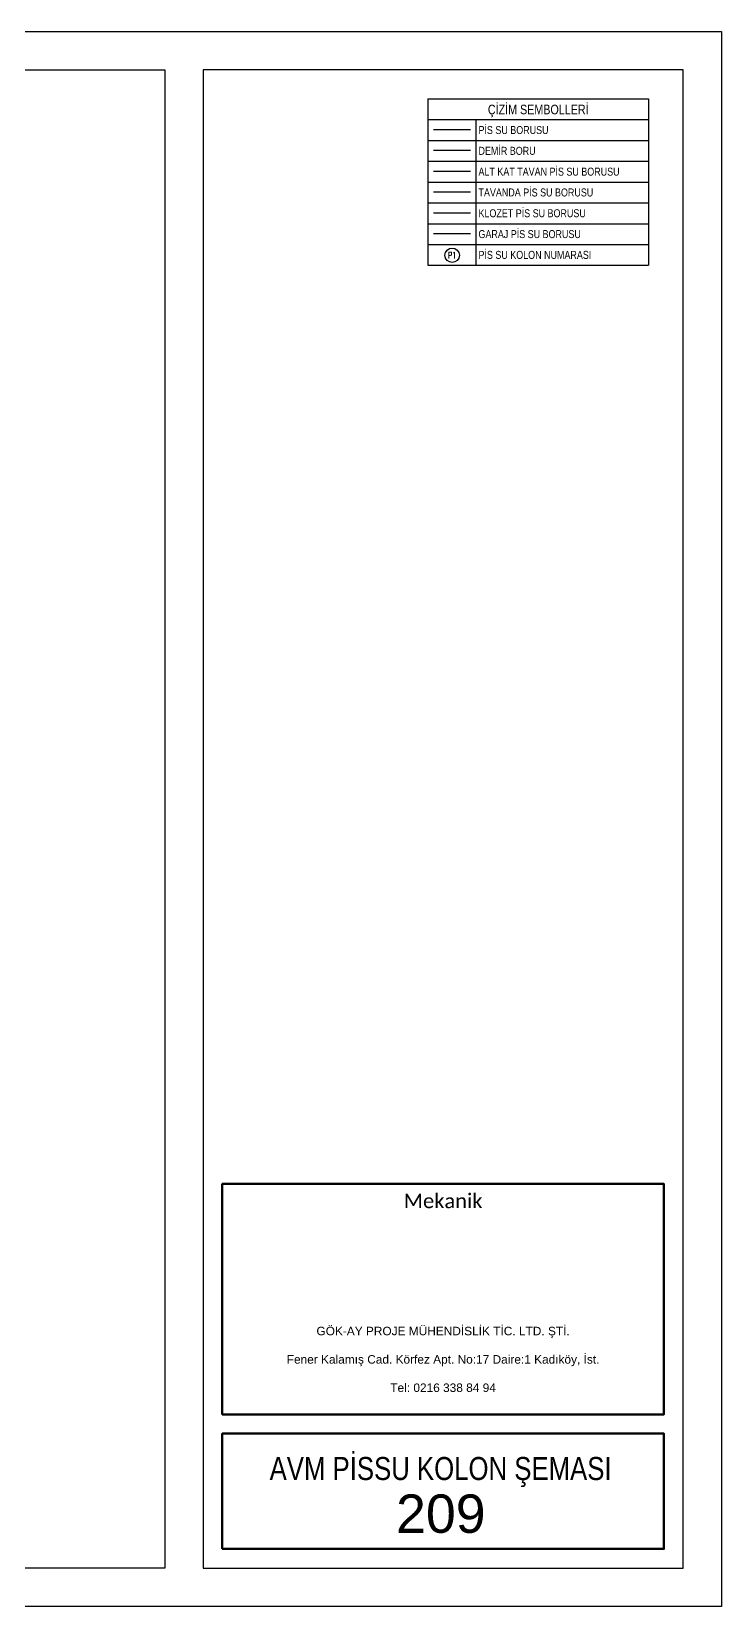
# Model space of a CAD drawing. Header units: centimetres. Extents: x 224692 to 285983, y -88114 to -79914.
# Drawn here: x 282389 to 285983, y -88114 to -79914 of the extents above; entities that cross this region are included whole.
import ezdxf
from ezdxf.enums import TextEntityAlignment as Align

# ---------------------------------------------------------------- set-up
doc = ezdxf.new("R2010")
doc.units = ezdxf.units.CM
doc.header["$LTSCALE"] = 0.2
doc.layers.get('0').update_dxf_attribs({"color": 252})
for name, color, linetype, lineweight in [('1-BASLIK', 53, 'Continuous', 25), ('SP-DEMIR-BORU', 244, 'Continuous', 30), ('SP-GARAJ-PİSSU', 200, 'Continuous', 30), ('SP-PIS', 6, 'Continuous', 30), ('SP-PISSU-ALTKAT', 10, 'Continuous', 30), ('SP-PISSU-KLOZET', 31, 'Continuous', 30), ('SP-PISSU-TAVAN', 60, 'Continuous', 30)]:
    doc.layers.add(name, color=color, linetype=linetype, lineweight=lineweight)
doc.layers.add('SP-BASLIK-PİSSU', color=241, linetype='Continuous')
doc.layers.add('SP-PISSU-KOLON-NO', color=153, linetype='Continuous')
doc.styles.add('ARIAL', font='arial.ttf')
doc.styles.add('ARIAL1', font='romans.shx', dxfattribs={"width": 0.7})
doc.styles.add('xref-antet-A0$0$XREF-ANTET-A0$0$ARIAL', font='calibri.ttf')
doc.styles.add('xref-antet-A0$0$XREF-ANTET-A0$0$ARIAL_ITALIC', font='calibri.ttf')

# ---------------------------------------------------------------- blocks, each defined once
blk = doc.blocks.new('PN1')
blk.add_circle((0, 0), 30)
at = {"ltscale": 50, "style": 'ARIAL1', "width": 0.7}
blk.add_attdef('NO', text='', height=27.5, dxfattribs=at).set_placement((0, 0), align=Align.MIDDLE_CENTER)

msp = doc.modelspace()

# ---------------------------------------------------------------- linework, layer by layer
at = {"lineweight": 50}
for points in [[(283382.6, -87114.3), (283382.6, -85914.3), (285682.6, -85914.3), (285682.6, -87114.3)], [(283382.6, -87814.3), (283382.6, -87214.3), (285682.6, -87214.3), (285682.6, -87814.3)]]:
    msp.add_lwpolyline(points, close=True, dxfattribs=at)
at = {"layer": '1-BASLIK'}
for points in [[(224691.5, -88114.3), (224691.5, -79914.3), (285982.6, -79914.3), (285982.6, -88114.3)], [(283082.6, -87914.3), (224891.5, -87914.3), (224891.5, -80114.3), (283082.6, -80114.3)], [(285782.6, -80114.3), (283282.6, -80114.3), (283282.6, -87914.3), (285782.6, -87914.3)]]:
    msp.add_lwpolyline(points, close=True, dxfattribs=at)
at = {"layer": 'SP-BASLIK-PİSSU', "ltscale": 0.01}
for p, q in [((284453.1, -80264.8), (285603.1, -80264.8)), ((284453.1, -80264.8), (284453.1, -81131.5)), ((285603.1, -80264.8), (285603.1, -81131.5)), ((284453.1, -80373.1), (285603.1, -80373.1)), ((284703.1, -80375), (284703.1, -81131.5)), ((284453.1, -80481.5), (285603.1, -80481.5)), ((284453.1, -80589.8), (285603.1, -80589.8)), ((284453.1, -80698.1), (285603.1, -80698.1)), ((284453.1, -80806.5), (285603.1, -80806.5)), ((284453.1, -80914.8), (285603.1, -80914.8)), ((284453.1, -81023.1), (285603.1, -81023.1)), ((284453.1, -81023.1), (285603.1, -81023.1)), ((284453.1, -81131.5), (285603.1, -81131.5))]:
    msp.add_line(p, q, dxfattribs=at)
at = {"layer": 'SP-DEMIR-BORU', "lineweight": -3, "ltscale": 0.01}
msp.add_line((284483.2, -80532.8), (284675.5, -80532.8), dxfattribs=at)
at = {"layer": 'SP-GARAJ-PİSSU', "ltscale": 0.01}
msp.add_line((284483.2, -80966.1), (284675.5, -80966.1), dxfattribs=at)
at = {"layer": 'SP-PIS', "lineweight": -3, "ltscale": 0.01}
msp.add_line((284483.2, -80424.4), (284675.5, -80424.4), dxfattribs=at)
at = {"layer": 'SP-PISSU-ALTKAT', "ltscale": 0.2}
msp.add_line((284483.2, -80641.1), (284675.5, -80641.1), dxfattribs=at)
at = {"layer": 'SP-PISSU-KLOZET', "ltscale": 0.01}
msp.add_line((284483.2, -80857.8), (284675.5, -80857.8), dxfattribs=at)
at = {"layer": 'SP-PISSU-TAVAN', "lineweight": -3, "ltscale": 0.01}
msp.add_line((284483.2, -80749.4), (284675.5, -80749.4), dxfattribs=at)

# ---------------------------------------------------------------- block references
at = {"layer": 'SP-PISSU-KOLON-NO', "xscale": 1.25, "yscale": 1.25, "zscale": 1.25}
msp.add_blockref('PN1', (284579.9, -81079.5), dxfattribs=at).add_auto_attribs({'NO': 'P1'})

# ---------------------------------------------------------------- texts
at = {"layer": '1-BASLIK', "linetype": 'Continuous', "lineweight": 0, "style": 'xref-antet-A0$0$XREF-ANTET-A0$0$ARIAL_ITALIC'}
msp.add_text('Mekanik', height=75.23, dxfattribs=at).set_placement((284532.6, -86002.7), align=Align.MIDDLE_CENTER)
at = {"layer": '1-BASLIK', "insert": (284532.6, -86828), "char_height": 44.252, "attachment_point": 5, "style": 'xref-antet-A0$0$XREF-ANTET-A0$0$ARIAL'}
msp.add_mtext_dynamic_manual_height_columns('{\\fArial|b0|i0|c162|p34;GÖK-AY PROJE MÜHENDİSLİK TİC. LTD. ŞTİ.\\P\\PFener Kalamış Cad. Körfez Apt. No:17 Daire:1 Kadıköy, İst.\\P\\pxql; \\P\\pq*;Tel: 0216 338 84 94}', width=3114.086, gutter_width=37.5, heights=[0], dxfattribs=at)
at = {"layer": 'SP-BASLIK-PİSSU', "style": 'ARIAL', "width": 0.8}
for s, height, p in [('ÇİZİM SEMBOLLERİ', 50, (285028.1, -80320.4)), ('AVM PİSSU KOLON ŞEMASI', 120, (284519.6, -87395.9))]:
    msp.add_text(s, height=height, dxfattribs=at).set_placement(p, align=Align.MIDDLE_CENTER)
at = {"layer": 'SP-BASLIK-PİSSU', "ltscale": 0.01, "style": 'ARIAL', "width": 0.8}
for s, height, p in [('PİS SU BORUSU', 41.667, (284717, -80427.3)), ('DEMİR BORU', 41.67, (284717, -80535.6)), ('ALT KAT TAVAN PİS SU BORUSU', 41.667, (284717, -80644)), ('TAVANDA PİS SU BORUSU', 41.667, (284717, -80752.3)), ('KLOZET PİS SU BORUSU', 41.667, (284717, -80860.6)), ('GARAJ PİS SU BORUSU', 41.667, (284717, -80969)), ('PİS SU KOLON NUMARASI', 41.667, (284717, -81077.3))]:
    msp.add_text(s, height=height, dxfattribs=at).set_placement(p, align=Align.MIDDLE_LEFT)
at = {"layer": 'SP-BASLIK-PİSSU', "linetype": 'Continuous', "style": 'ARIAL'}
msp.add_text('209', height=200, dxfattribs=at).set_placement((284520.8, -87630.9), align=Align.MIDDLE_CENTER)

doc.saveas('drawing.dxf')
